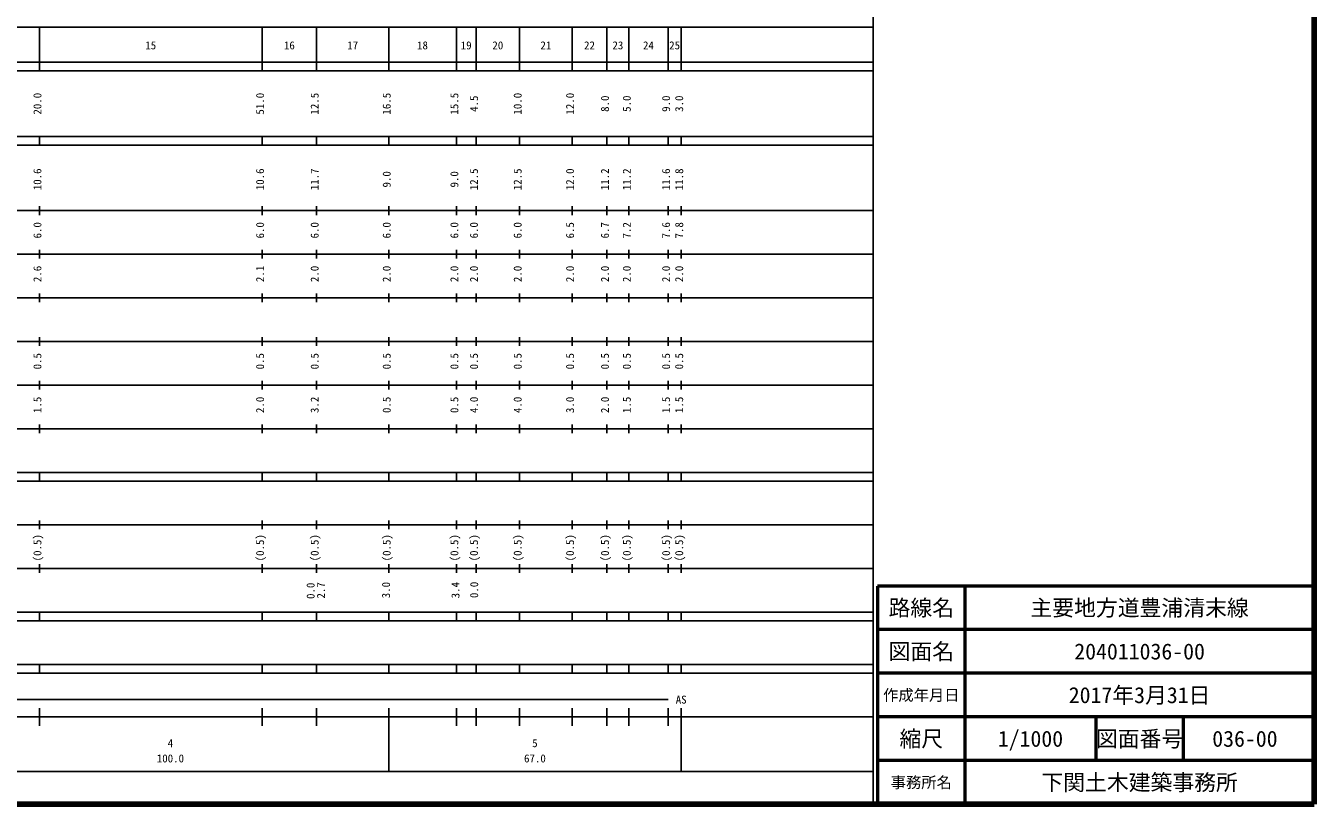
# Model space of a CAD drawing. Units: millimetres on the paper, enlarged 1000 times. Extents: x 40000 to 680000, y 20000 to 380000.
# Drawn here: x 384873 to 680000, y 20000 to 198357 of the extents above; entities that cross this region are included whole.
import ezdxf
from ezdxf.enums import TextEntityAlignment as Align

# ---------------------------------------------------------------- set-up
doc = ezdxf.new("R2010")
doc.units = ezdxf.units.MM
doc.header["$LTSCALE"] = 1000
for name, color, linetype, lineweight in [('M-TTL', 2, 'Continuous', 140), ('M-TTL-BAND', 7, 'Continuous', 25), ('M-TTL-FRAM', 2, 'Continuous', 50), ('M-TTL-LINE', 7, 'Continuous', 50)]:
    doc.layers.add(name, color=color, linetype=linetype, lineweight=lineweight)
doc.layers.add('M-TTL-TXT', color=7, linetype='Continuous')
doc.styles.add('ＭＳ ゴシック', font='')
doc.styles.get('ＭＳ ゴシック').set_extended_font_data('MS Gothic')

msp = doc.modelspace()

# ---------------------------------------------------------------- linework, layer by layer
at = {"layer": 'M-TTL'}
for p, q in [((680000, 20000), (680000, 380000)), ((40000, 20000), (680000, 20000))]:
    msp.add_line(p, q, dxfattribs=at)
at = {"layer": 'M-TTL-BAND'}
for p, q in [((579000, 20000), (579000, 370000)), ((68000, 198000), (579000, 198000)), ((388000, 188000), (388000, 198000)), ((439000, 188000), (439000, 198000)), ((451500, 188000), (451500, 198000)), ((468000, 188000), (468000, 198000)), ((483500, 188000), (483500, 198000)), ((488000, 188000), (488000, 198000)), ((498000, 188000), (498000, 198000)), ((510000, 188000), (510000, 198000)), ((518000, 188000), (518000, 198000)), ((523000, 188000), (523000, 198000)), ((532000, 188000), (532000, 198000)), ((535000, 188000), (535000, 198000)), ((40000, 190000), (579000, 190000)), ((40000, 188000), (579000, 188000)), ((40000, 173000), (579000, 173000)), ((388000, 171000), (388000, 173000)), ((439000, 171000), (439000, 173000)), ((451500, 171000), (451500, 173000)), ((468000, 171000), (468000, 173000)), ((483500, 171000), (483500, 173000)), ((488000, 171000), (488000, 173000)), ((498000, 171000), (498000, 173000)), ((510000, 171000), (510000, 173000)), ((518000, 171000), (518000, 173000)), ((523000, 171000), (523000, 173000)), ((532000, 171000), (532000, 173000)), ((535000, 171000), (535000, 173000)), ((40000, 171000), (579000, 171000)), ((388000, 155000), (388000, 157000)), ((439000, 155000), (439000, 157000)), ((451500, 155000), (451500, 157000)), ((468000, 155000), (468000, 157000)), ((483500, 155000), (483500, 157000)), ((488000, 155000), (488000, 157000)), ((498000, 155000), (498000, 157000)), ((510000, 155000), (510000, 157000)), ((518000, 155000), (518000, 157000)), ((523000, 155000), (523000, 157000)), ((532000, 155000), (532000, 157000)), ((535000, 155000), (535000, 157000)), ((40000, 156000), (579000, 156000)), ((46000, 146000), (579000, 146000)), ((388000, 145000), (388000, 147000)), ((439000, 145000), (439000, 147000)), ((451500, 145000), (451500, 147000)), ((468000, 145000), (468000, 147000)), ((483500, 145000), (483500, 147000)), ((488000, 145000), (488000, 147000)), ((498000, 145000), (498000, 147000)), ((510000, 145000), (510000, 147000)), ((518000, 145000), (518000, 147000)), ((523000, 145000), (523000, 147000)), ((532000, 145000), (532000, 147000)), ((535000, 145000), (535000, 147000)), ((52000, 136000), (579000, 136000)), ((388000, 135000), (388000, 137000)), ((439000, 135000), (439000, 137000)), ((451500, 135000), (451500, 137000)), ((468000, 135000), (468000, 137000)), ((483500, 135000), (483500, 137000)), ((488000, 135000), (488000, 137000)), ((498000, 135000), (498000, 137000)), ((510000, 135000), (510000, 137000)), ((518000, 135000), (518000, 137000)), ((523000, 135000), (523000, 137000)), ((532000, 135000), (532000, 137000)), ((535000, 135000), (535000, 137000)), ((388000, 125000), (388000, 127000)), ((439000, 125000), (439000, 127000)), ((451500, 125000), (451500, 127000)), ((468000, 125000), (468000, 127000)), ((483500, 125000), (483500, 127000)), ((488000, 125000), (488000, 127000)), ((498000, 125000), (498000, 127000)), ((510000, 125000), (510000, 127000)), ((518000, 125000), (518000, 127000)), ((523000, 125000), (523000, 127000)), ((532000, 125000), (532000, 127000)), ((535000, 125000), (535000, 127000)), ((46000, 126000), (579000, 126000)), ((52000, 116000), (579000, 116000)), ((388000, 115000), (388000, 117000)), ((439000, 115000), (439000, 117000)), ((451500, 115000), (451500, 117000)), ((468000, 115000), (468000, 117000)), ((483500, 115000), (483500, 117000)), ((488000, 115000), (488000, 117000)), ((498000, 115000), (498000, 117000)), ((510000, 115000), (510000, 117000)), ((518000, 115000), (518000, 117000)), ((523000, 115000), (523000, 117000)), ((532000, 115000), (532000, 117000)), ((535000, 115000), (535000, 117000)), ((388000, 105000), (388000, 107000)), ((439000, 105000), (439000, 107000)), ((451500, 105000), (451500, 107000)), ((468000, 105000), (468000, 107000)), ((483500, 105000), (483500, 107000)), ((488000, 105000), (488000, 107000)), ((498000, 105000), (498000, 107000)), ((510000, 105000), (510000, 107000)), ((518000, 105000), (518000, 107000)), ((523000, 105000), (523000, 107000)), ((532000, 105000), (532000, 107000)), ((535000, 105000), (535000, 107000)), ((46000, 106000), (579000, 106000)), ((40000, 96000), (579000, 96000)), ((388000, 94000), (388000, 96000)), ((439000, 94000), (439000, 96000)), ((451500, 94000), (451500, 96000)), ((468000, 94000), (468000, 96000)), ((483500, 94000), (483500, 96000)), ((488000, 94000), (488000, 96000)), ((498000, 94000), (498000, 96000)), ((510000, 94000), (510000, 96000)), ((518000, 94000), (518000, 96000)), ((523000, 94000), (523000, 96000)), ((532000, 94000), (532000, 96000)), ((535000, 94000), (535000, 96000)), ((40000, 94000), (579000, 94000)), ((49000, 84000), (579000, 84000)), ((388000, 83000), (388000, 85000)), ((439000, 83000), (439000, 85000)), ((451500, 83000), (451500, 85000)), ((468000, 83000), (468000, 85000)), ((483500, 83000), (483500, 85000)), ((488000, 83000), (488000, 85000)), ((498000, 83000), (498000, 85000)), ((510000, 83000), (510000, 85000)), ((518000, 83000), (518000, 85000)), ((523000, 83000), (523000, 85000)), ((532000, 83000), (532000, 85000)), ((535000, 83000), (535000, 85000)), ((40000, 74000), (579000, 74000)), ((388000, 73000), (388000, 75000)), ((439000, 73000), (439000, 75000)), ((451500, 73000), (451500, 75000)), ((468000, 73000), (468000, 75000)), ((483500, 73000), (483500, 75000)), ((488000, 73000), (488000, 75000)), ((498000, 73000), (498000, 75000)), ((510000, 73000), (510000, 75000)), ((518000, 73000), (518000, 75000)), ((523000, 73000), (523000, 75000)), ((532000, 73000), (532000, 75000)), ((535000, 73000), (535000, 75000)), ((40000, 64000), (579000, 64000)), ((40000, 62000), (579000, 62000)), ((388000, 62000), (388000, 64000)), ((439000, 62000), (439000, 64000)), ((451500, 62000), (451500, 64000)), ((468000, 62000), (468000, 64000)), ((483500, 62000), (483500, 64000)), ((488000, 62000), (488000, 64000)), ((498000, 62000), (498000, 64000)), ((510000, 62000), (510000, 64000)), ((518000, 62000), (518000, 64000)), ((523000, 62000), (523000, 64000)), ((532000, 62000), (532000, 64000)), ((535000, 62000), (535000, 64000)), ((40000, 52000), (579000, 52000)), ((388000, 50000), (388000, 52000)), ((439000, 50000), (439000, 52000)), ((451500, 50000), (451500, 52000)), ((468000, 50000), (468000, 52000)), ((483500, 50000), (483500, 52000)), ((488000, 50000), (488000, 52000)), ((498000, 50000), (498000, 52000)), ((510000, 50000), (510000, 52000)), ((518000, 50000), (518000, 52000)), ((523000, 50000), (523000, 52000)), ((532000, 50000), (532000, 52000)), ((535000, 50000), (535000, 52000)), ((40000, 50000), (579000, 50000)), ((71000, 44000), (532000, 44000)), ((388000, 38000), (388000, 42000)), ((439000, 38000), (439000, 42000)), ((451500, 38000), (451500, 42000)), ((468000, 27500), (468000, 42000)), ((483500, 38000), (483500, 42000)), ((488000, 38000), (488000, 42000)), ((498000, 38000), (498000, 42000)), ((510000, 38000), (510000, 42000)), ((518000, 38000), (518000, 42000)), ((523000, 38000), (523000, 42000)), ((532000, 38000), (532000, 42000)), ((535000, 27500), (535000, 42000)), ((40000, 40000), (579000, 40000)), ((68000, 27500), (579000, 27500))]:
    msp.add_line(p, q, dxfattribs=at)
at = {"layer": 'M-TTL-FRAM'}
for p, q in [((680000, 70000), (580000, 70000)), ((580000, 70000), (580000, 20000))]:
    msp.add_line(p, q, dxfattribs=at)
at = {"layer": 'M-TTL-LINE'}
for p, q in [((600000, 70000), (600000, 20000)), ((680000, 60000), (580000, 60000)), ((680000, 50000), (580000, 50000)), ((680000, 40000), (580000, 40000)), ((630000, 40000), (630000, 30000)), ((650000, 40000), (650000, 30000)), ((680000, 30000), (580000, 30000))]:
    msp.add_line(p, q, dxfattribs=at)

# ---------------------------------------------------------------- texts
at = {"layer": 'M-TTL-BAND', "style": 'ＭＳ ゴシック'}
for s, p in [('15', (413500, 192405)), ('16', (445250, 192405)), ('17', (459750, 192405)), ('18', (475750, 192405)), ('19', (485750, 192405)), ('20', (493000, 192405)), ('21', (504000, 192405)), ('22', (514000, 192405)), ('23', (520500, 192405)), ('24', (527500, 192405)), ('25', (533500, 192405)), ('AS', (535000, 42500)), ('4', (418000, 32523)), ('5', (501500, 32523)), ('100.0', (418000, 29033)), ('67.0', (501500, 29033))]:
    msp.add_text(s, height=1833, dxfattribs=at).set_placement(p, align=Align.BOTTOM_CENTER)
for s, p in [('20.0', (389000, 180500)), ('51.0', (440000, 180500)), ('12.5', (452500, 180500)), ('16.5', (469000, 180500)), ('15.5', (484500, 180500)), ('4.5', (489000, 180500)), ('10.0', (499000, 180500)), ('12.0', (511000, 180500)), ('8.0', (519000, 180500)), ('5.0', (524000, 180500)), ('9.0', (533000, 180500)), ('3.0', (536000, 180500)), ('10.6', (389000, 163174)), ('10.6', (440000, 163174)), ('11.7', (452500, 163174)), ('12.5', (489000, 163174)), ('12.5', (499000, 163174)), ('12.0', (511000, 163174)), ('11.2', (519000, 163174)), ('11.2', (524000, 163174)), ('11.6', (533000, 163174)), ('11.8', (536000, 163174)), ('9.0', (469000, 163174)), ('9.0', (484500, 163174)), ('6.0', (389000, 151500)), ('6.0', (440000, 151500)), ('6.0', (452500, 151500)), ('6.0', (469000, 151500)), ('6.0', (484500, 151500)), ('6.0', (489000, 151500)), ('6.0', (499000, 151500)), ('6.5', (511000, 151500)), ('6.7', (519000, 151500)), ('7.2', (524000, 151500)), ('7.6', (533000, 151500)), ('7.8', (536000, 151500)), ('2.6', (389000, 141500)), ('2.1', (440000, 141500)), ('2.0', (452500, 141500)), ('2.0', (469000, 141500)), ('2.0', (484500, 141500)), ('2.0', (489000, 141500)), ('2.0', (499000, 141500)), ('2.0', (511000, 141500)), ('2.0', (519000, 141500)), ('2.0', (524000, 141500)), ('2.0', (533000, 141500)), ('2.0', (536000, 141500)), ('0.5', (389000, 121500)), ('0.5', (440000, 121500)), ('0.5', (452500, 121500)), ('0.5', (469000, 121500)), ('0.5', (484500, 121500)), ('0.5', (489000, 121500)), ('0.5', (499000, 121500)), ('0.5', (511000, 121500)), ('0.5', (519000, 121500)), ('0.5', (524000, 121500)), ('0.5', (533000, 121500)), ('0.5', (536000, 121500)), ('1.5', (389000, 111500)), ('2.0', (440000, 111500)), ('3.2', (452500, 111500)), ('0.5', (469000, 111500)), ('0.5', (484500, 111500)), ('4.0', (489000, 111500)), ('4.0', (499000, 111500)), ('3.0', (511000, 111500)), ('2.0', (519000, 111500)), ('1.5', (524000, 111500)), ('1.5', (533000, 111500)), ('1.5', (536000, 111500)), ('(0.5)', (389000, 78764)), ('(0.5)', (440000, 78764)), ('(0.5)', (452500, 78764)), ('(0.5)', (469000, 78764)), ('(0.5)', (484500, 78764)), ('(0.5)', (489000, 78764)), ('(0.5)', (499000, 78764)), ('(0.5)', (511000, 78764)), ('(0.5)', (519000, 78764)), ('(0.5)', (524000, 78764)), ('(0.5)', (533000, 78764)), ('(0.5)', (536000, 78764)), ('0.0', (489047, 69108)), ('0.0', (451575, 68901)), ('2.7', (453958, 68997)), ('3.0', (468844, 69062)), ('3.4', (484758, 69046))]:
    msp.add_text(s, height=1833, rotation=90, dxfattribs=at).set_placement(p, align=Align.BOTTOM_CENTER)
at = {"layer": 'M-TTL-TXT', "style": 'ＭＳ ゴシック'}
for s, height, p in [('路線名', 3666, (590000, 65000)), ('路線名', 3666, (590000, 65000)), ('主要地方道豊浦清末線', 3666, (640000, 65000)), ('図面名', 3666, (590000, 55000)), ('図面名', 3666, (590000, 55000)), ('204011036-00', 3666, (640000, 55000)), ('2017年3月31日', 3666, (640000, 45000)), ('作成年月日', 2566, (590000, 45000)), ('作成年月日', 2566, (590000, 45000)), ('縮尺', 3666, (590000, 35000)), ('縮尺', 3666, (590000, 35000)), ('1/1000', 3666, (615000, 35000)), ('図面番号', 3666, (640000, 35000)), ('図面番号', 3666, (640000, 35000)), ('036-00', 3666, (664125, 35000)), ('事務所名', 2566, (590000, 25000)), ('事務所名', 2566, (590000, 25000)), ('下関土木建築事務所', 3666, (640000, 25000))]:
    msp.add_text(s, height=height, dxfattribs=at).set_placement(p, align=Align.MIDDLE_CENTER)

doc.saveas('drawing.dxf')
